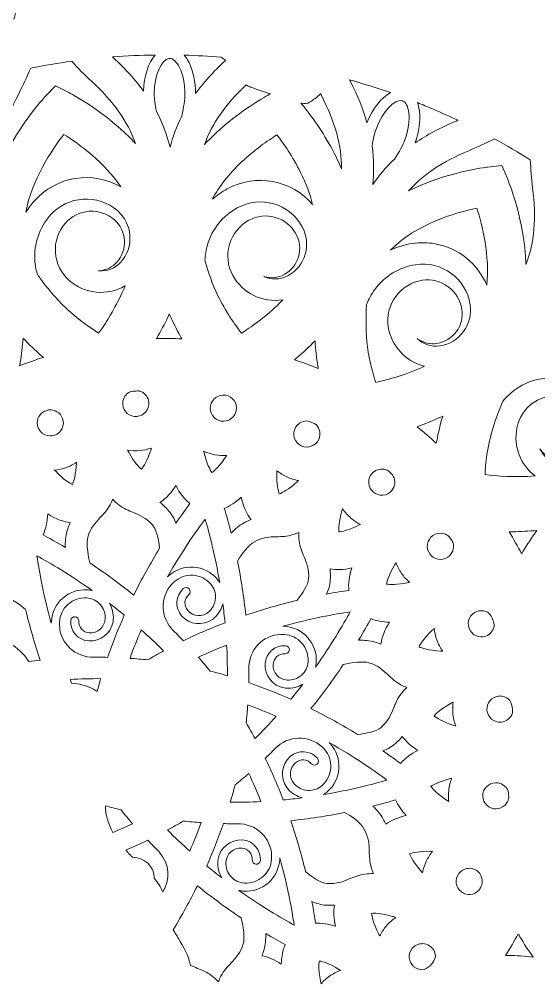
# Model space of a CAD drawing. Header units: millimetres. Extents: x -1844 to 2932, y -490 to 399.
# Drawn here: x 2633 to 2771.1, y -150.8 to 107.1 of the extents above; entities that cross this region are included whole.
import ezdxf

# ---------------------------------------------------------------- set-up
doc = ezdxf.new("R2010")
doc.units = ezdxf.units.MM
doc.header["$MEASUREMENT"] = 0
doc.layers.add('Layer 1', color=7, linetype='Continuous')

msp = doc.modelspace()

# ---------------------------------------------------------------- linework, layer by layer
at = {"layer": 'Layer 1', "lineweight": 0}
for points, knots in [([(2487.18, 398.64), (2241.69, 398.64), (2042.68, 199.63), (2042.68, -45.86), (2042.68, -291.35), (2241.69, -490.36), (2487.18, -490.36), (2732.67, -490.36), (2931.68, -291.35), (2931.68, -45.86), (2931.68, 199.63), (2732.67, 398.64), (2487.18, 398.64)], [0, 0, 0, 0, 1, 1, 1, 2, 2, 2, 3, 3, 3, 4, 4, 4, 4]), ([(2592.6, 102.88), (2605.84, 108.48), (2619.52, 112.62), (2633.53, 115.29), (2633.04, 112.8), (2632.4, 110.11), (2631.58, 107.27), (2619.26, 104.7), (2607.21, 100.94), (2595.51, 95.99), (2590.77, 93.98), (2586.12, 91.8), (2581.59, 89.45), (2579.13, 91.11), (2576.91, 92.78), (2574.93, 94.39), (2580.66, 97.49), (2586.56, 100.32), (2592.6, 102.88)], [0, 0, 0, 0, 1, 1, 1, 2, 2, 2, 3, 3, 3, 4, 4, 4, 5, 5, 5, 6, 6, 6, 6]), ([(2627.41, 67.03), (2627.21, 73.52), (2628.94, 79.92), (2632.8, 87.33), (2633.96, 89.56), (2635.02, 91.84), (2635.99, 94.15), (2639.6, 94.87), (2643.24, 95.48), (2646.9, 95.98), (2648.57, 94.15), (2650.32, 92.39), (2652.16, 90.69), (2658.08, 85.2), (2661.81, 79.98), (2663.86, 74.1), (2655.94, 82.64), (2646.47, 87.49), (2645.99, 87.73), (2645.99, 87.73), (2642.58, 89.46), (2642.58, 89.46), (2642.58, 89.46), (2639.94, 86.68), (2639.94, 86.68), (2639.56, 86.27), (2631.95, 78.14), (2627.41, 67.03)], [0, 0, 0, 0, 1, 1, 1, 2, 2, 2, 3, 3, 3, 4, 4, 4, 5, 5, 5, 6, 6, 6, 7, 7, 7, 8, 8, 8, 9, 9, 9, 9]), ([(2666.02, 88.03), (2663.91, 90.94), (2661.27, 93.91), (2657.97, 96.97), (2657.91, 97.02), (2657.85, 97.08), (2657.79, 97.13), (2661.54, 97.42), (2665.31, 97.59), (2669.1, 97.64), (2667.33, 95.61), (2666.16, 92.15), (2666.02, 88.03)], [0, 0, 0, 0, 1, 1, 1, 2, 2, 2, 3, 3, 3, 4, 4, 4, 4]), ([(2672.71, 96.73), (2672.79, 96.75), (2672.87, 96.75), (2672.95, 96.75), (2673.83, 96.75), (2674.81, 95.85), (2675.58, 94.33), (2676.52, 92.46), (2677.04, 89.94), (2677.03, 87.24), (2677.03, 85.82), (2676.71, 83.74), (2676.21, 81.4), (2674.77, 78.57), (2673.77, 75.81), (2673.08, 73.12), (2672.33, 76.2), (2671.18, 79.37), (2669.43, 82.64), (2669.08, 84.47), (2668.86, 86.08), (2668.86, 87.24), (2668.86, 92.46), (2670.85, 96.42), (2672.71, 96.73)], [0, 0, 0, 0, 1, 1, 1, 2, 2, 2, 3, 3, 3, 4, 4, 4, 5, 5, 5, 6, 6, 6, 7, 7, 7, 8, 8, 8, 8]), ([(2686.69, 97.07), (2687.09, 96.82), (2687.45, 96.53), (2687.79, 96.2), (2684.56, 93.18), (2681.96, 90.24), (2679.88, 87.37), (2679.87, 90.46), (2679.24, 93.38), (2678.12, 95.61), (2677.74, 96.38), (2677.3, 97.04), (2676.83, 97.6), (2680.13, 97.51), (2683.42, 97.33), (2686.69, 97.07)], [0, 0, 0, 0, 1, 1, 1, 2, 2, 2, 3, 3, 3, 4, 4, 4, 5, 5, 5, 5]), ([(2725.48, 79.61), (2724.49, 83.07), (2723.02, 86.77), (2720.97, 90.76), (2720.92, 90.85), (2720.88, 90.94), (2720.83, 91.03), (2724.49, 90.01), (2728.12, 88.88), (2731.72, 87.63), (2729.34, 86.34), (2727.03, 83.47), (2725.48, 79.61)], [0, 0, 0, 0, 1, 1, 1, 2, 2, 2, 3, 3, 3, 4, 4, 4, 4]), ([(2687.74, 79.05), (2685.74, 77.36), (2683.91, 75.62), (2682.26, 73.83), (2684.26, 79.46), (2687.81, 84.47), (2693.34, 89.68), (2693.72, 89.46), (2694.09, 89.27), (2694.47, 89.12), (2696.22, 88.45), (2697.98, 87.86), (2699.77, 87.3), (2698.05, 86.37), (2693.04, 83.53), (2687.74, 79.05)], [0, 0, 0, 0, 1, 1, 1, 2, 2, 2, 3, 3, 3, 4, 4, 4, 5, 5, 5, 5]), ([(2715.35, 74.12), (2712.58, 79.01), (2709.63, 82.81), (2707.91, 84.86), (2707.98, 84.84), (2708.05, 84.82), (2708.12, 84.8), (2708.82, 84.58), (2709.59, 84.69), (2710.21, 85.09), (2710.21, 85.09), (2710.37, 85.19), (2710.37, 85.19), (2711.2, 85.73), (2712.24, 86.39), (2713.13, 87.3), (2713.21, 87.15), (2713.28, 87), (2713.36, 86.85), (2713.36, 86.85), (2713.36, 86.85), (2713.36, 86.85), (2717.04, 79.7), (2718.75, 73.53), (2718.68, 67.32), (2717.75, 69.57), (2716.64, 71.84), (2715.35, 74.12)], [0, 0, 0, 0, 1, 1, 1, 2, 2, 2, 3, 3, 3, 4, 4, 4, 5, 5, 5, 6, 6, 6, 7, 7, 7, 8, 8, 8, 9, 9, 9, 9]), ([(2734.74, 85.5), (2734.82, 85.48), (2734.9, 85.46), (2734.97, 85.44), (2735.8, 85.13), (2736.41, 83.95), (2736.61, 82.26), (2736.86, 80.18), (2736.48, 77.64), (2735.55, 75.1), (2735.07, 73.77), (2734.05, 71.92), (2732.79, 69.9), (2730.47, 67.73), (2728.58, 65.48), (2727.01, 63.18), (2727.36, 66.34), (2727.36, 69.71), (2726.84, 73.38), (2727.13, 75.22), (2727.48, 76.81), (2727.88, 77.9), (2729.66, 82.8), (2732.88, 85.84), (2734.74, 85.5)], [0, 0, 0, 0, 1, 1, 1, 2, 2, 2, 3, 3, 3, 4, 4, 4, 5, 5, 5, 6, 6, 6, 7, 7, 7, 8, 8, 8, 8]), ([(2739.44, 82.6), (2739.34, 83.48), (2739.15, 84.27), (2738.88, 84.97), (2740.22, 84.44), (2741.56, 83.89), (2742.89, 83.33), (2745.19, 82.35), (2747.47, 81.33), (2749.73, 80.27), (2749.58, 80.21), (2749.44, 80.14), (2749.29, 80.08), (2744.97, 78.29), (2741.35, 76.33), (2738.28, 74.25), (2739.32, 77.16), (2739.73, 80.12), (2739.44, 82.6)], [0, 0, 0, 0, 1, 1, 1, 2, 2, 2, 3, 3, 3, 4, 4, 4, 5, 5, 5, 6, 6, 6, 6]), ([(2660.02, 62.52), (2652.56, 66.86), (2642.81, 65.47), (2636.91, 58.74), (2636.09, 57.82), (2635.36, 56.83), (2634.72, 55.8), (2636.22, 64.36), (2641.51, 72.26), (2644.82, 76.53), (2648.95, 73.9), (2655.61, 69.02), (2660.02, 62.52)], [0, 0, 0, 0, 1, 1, 1, 2, 2, 2, 3, 3, 3, 4, 4, 4, 4]), ([(2707.81, 66.38), (2709.28, 63.44), (2710.35, 60.6), (2711.02, 57.89), (2705.47, 64.31), (2695.97, 66.23), (2688.23, 61.99), (2686.82, 61.21), (2685.52, 60.31), (2684.34, 59.29), (2686.08, 62.63), (2688.68, 65.94), (2692.12, 69.19), (2695.54, 72.41), (2699.12, 74.9), (2701.51, 76.41), (2703.23, 74.16), (2705.73, 70.59), (2707.81, 66.38)], [0, 0, 0, 0, 1, 1, 1, 2, 2, 2, 3, 3, 3, 4, 4, 4, 5, 5, 5, 6, 6, 6, 6]), ([(2757.53, 67.83), (2757.01, 67.77), (2746.79, 66.54), (2736.57, 61.49), (2740.46, 65.88), (2745.62, 69.3), (2752.57, 72.18), (2754.9, 73.14), (2757.17, 74.21), (2759.39, 75.35), (2762.63, 73.58), (2765.81, 71.71), (2768.94, 69.75), (2769.04, 67.27), (2769.25, 64.79), (2769.56, 62.31), (2770.58, 54.25), (2770.05, 47.8), (2767.79, 41.93), (2767.39, 53.94), (2763.06, 64.23), (2762.84, 64.75), (2762.84, 64.75), (2761.33, 68.27), (2761.33, 68.27), (2761.33, 68.27), (2757.53, 67.83), (2757.53, 67.83)], [0, 0, 0, 0, 1, 1, 1, 2, 2, 2, 3, 3, 3, 4, 4, 4, 5, 5, 5, 6, 6, 6, 7, 7, 7, 8, 8, 8, 9, 9, 9, 9]), ([(2646.09, 29.61), (2643.3, 32.23), (2640.75, 35.12), (2638.49, 38.21), (2638.24, 38.59), (2637.98, 39.01), (2637.7, 39.49), (2637.38, 40.62), (2637.18, 41.78), (2637.1, 42.94), (2636.82, 47.37), (2638.27, 51.65), (2641.19, 54.98), (2645.82, 60.25), (2653.87, 60.78), (2659.14, 56.15), (2661.07, 54.47), (2662.22, 52.12), (2662.39, 49.56), (2662.56, 47), (2661.72, 44.52), (2660.03, 42.6), (2658.48, 40.84), (2656.25, 40.02), (2654.08, 40.21), (2654.13, 40.21), (2654.18, 40.21), (2654.23, 40.21), (2656.08, 40.34), (2657.77, 41.17), (2658.99, 42.56), (2660.39, 44.15), (2661.09, 46.2), (2660.95, 48.32), (2660.81, 50.44), (2659.85, 52.38), (2658.26, 53.78), (2656.41, 55.41), (2654.03, 56.21), (2651.57, 56.05), (2649.1, 55.89), (2646.85, 54.78), (2645.23, 52.93), (2643.32, 50.76), (2642.38, 47.97), (2642.57, 45.09), (2642.76, 42.2), (2644.06, 39.56), (2646.23, 37.66), (2650.35, 34.04), (2656.32, 33.45), (2661.07, 36.18), (2661.08, 36.19), (2661.1, 36.19), (2661.11, 36.2), (2659.14, 31.5), (2656.9, 27.74), (2655.07, 25.08), (2654.72, 24.6), (2654.37, 24.13), (2654.01, 23.66), (2651.82, 25.06), (2648.96, 27.07), (2646.09, 29.61)], [0, 0, 0, 0, 1, 1, 1, 2, 2, 2, 3, 3, 3, 4, 4, 4, 5, 5, 5, 6, 6, 6, 7, 7, 7, 8, 8, 8, 9, 9, 9, 10, 10, 10, 11, 11, 11, 12, 12, 12, 13, 13, 13, 14, 14, 14, 15, 15, 15, 16, 16, 16, 17, 17, 17, 18, 18, 18, 19, 19, 19, 20, 20, 20, 21, 21, 21, 21]), ([(2685.71, 33.75), (2684.39, 36.63), (2683.29, 39.65), (2682.42, 42.72), (2682.4, 42.82), (2682.38, 42.91), (2682.36, 43.01), (2682.36, 43.01), (2682.35, 43.04), (2682.35, 43.04), (2682.41, 44.41), (2682.63, 45.76), (2683.01, 47.07), (2684.25, 51.33), (2687.08, 54.85), (2690.97, 56.98), (2697.12, 60.36), (2704.87, 58.1), (2708.24, 51.95), (2709.47, 49.7), (2709.75, 47.11), (2709.03, 44.64), (2708.32, 42.17), (2706.68, 40.14), (2704.44, 38.91), (2702.38, 37.78), (2700, 37.78), (2698.02, 38.69), (2698.07, 38.68), (2698.12, 38.66), (2698.17, 38.65), (2699.95, 38.13), (2701.82, 38.33), (2703.44, 39.22), (2705.31, 40.24), (2706.66, 41.93), (2707.26, 43.97), (2707.85, 46.01), (2707.62, 48.16), (2706.59, 50.02), (2705.41, 52.18), (2703.45, 53.75), (2701.09, 54.44), (2698.71, 55.13), (2696.22, 54.86), (2694.06, 53.68), (2691.53, 52.29), (2689.69, 49.99), (2688.88, 47.22), (2688.07, 44.44), (2688.39, 41.52), (2689.78, 38.98), (2692.39, 34.22), (2697.71, 31.63), (2703.06, 32.49), (2702.57, 31.96), (2702.07, 31.44), (2701.56, 30.93), (2698.11, 27.65), (2694.48, 25.13), (2692.06, 23.6), (2690.33, 25.87), (2687.81, 29.49), (2685.71, 33.75)], [0, 0, 0, 0, 1, 1, 1, 2, 2, 2, 3, 3, 3, 4, 4, 4, 5, 5, 5, 6, 6, 6, 7, 7, 7, 8, 8, 8, 9, 9, 9, 10, 10, 10, 11, 11, 11, 12, 12, 12, 13, 13, 13, 14, 14, 14, 15, 15, 15, 16, 16, 16, 17, 17, 17, 18, 18, 18, 19, 19, 19, 20, 20, 20, 21, 21, 21, 21]), ([(2743.59, 47.41), (2741.65, 47.76), (2739.62, 47.8), (2737.57, 47.48), (2735.54, 47.17), (2733.59, 46.58), (2731.75, 45.75), (2738.44, 52.57), (2748.93, 55.66), (2754.74, 56.92), (2756.19, 52.33), (2758.18, 44.24), (2757.37, 36.37), (2754.95, 42.16), (2749.71, 46.32), (2743.59, 47.41)], [0, 0, 0, 0, 1, 1, 1, 2, 2, 2, 3, 3, 3, 4, 4, 4, 5, 5, 5, 5]), ([(2744.9, 20.25), (2742.58, 19.89), (2740.35, 20.7), (2738.8, 22.24), (2738.84, 22.21), (2738.89, 22.18), (2738.93, 22.15), (2740.42, 21.05), (2742.25, 20.6), (2744.08, 20.89), (2746.18, 21.21), (2748.03, 22.33), (2749.28, 24.04), (2750.54, 25.76), (2751.05, 27.86), (2750.73, 29.96), (2750.36, 32.39), (2749.06, 34.53), (2747.07, 35.99), (2745.08, 37.45), (2742.64, 38.05), (2740.21, 37.68), (2737.35, 37.24), (2734.83, 35.71), (2733.12, 33.38), (2731.41, 31.05), (2730.71, 28.19), (2731.15, 25.33), (2731.94, 20.19), (2735.76, 16.06), (2740.77, 14.83), (2736, 12.56), (2731.18, 11.24), (2727.8, 10.51), (2727.04, 12.95), (2726.16, 16.25), (2725.59, 19.97), (2725.18, 23.69), (2725.11, 27.47), (2725.38, 31.22), (2725.92, 32.65), (2726.65, 34.01), (2727.56, 35.25), (2730.19, 38.83), (2734.05, 41.17), (2738.43, 41.84), (2745.37, 42.91), (2751.87, 38.13), (2752.94, 31.2), (2753.33, 28.67), (2752.7, 26.14), (2751.18, 24.06), (2749.66, 21.99), (2747.43, 20.64), (2744.9, 20.25)], [0, 0, 0, 0, 1, 1, 1, 2, 2, 2, 3, 3, 3, 4, 4, 4, 5, 5, 5, 6, 6, 6, 7, 7, 7, 8, 8, 8, 9, 9, 9, 10, 10, 10, 11, 11, 11, 12, 12, 12, 13, 13, 13, 14, 14, 14, 15, 15, 15, 16, 16, 16, 17, 17, 17, 18, 18, 18, 18]), ([(2669.95, 22.99), (2671, 24.86), (2671.98, 26.79), (2672.87, 28.77), (2673.79, 26.69), (2674.8, 24.67), (2675.89, 22.7), (2676, 22.51), (2676.11, 22.32), (2676.22, 22.12), (2673.98, 22.22), (2671.73, 22.24), (2669.49, 22.2), (2669.65, 22.46), (2669.8, 22.73), (2669.95, 22.99)], [0, 0, 0, 0, 1, 1, 1, 2, 2, 2, 3, 3, 3, 4, 4, 4, 5, 5, 5, 5]), ([(2633.2, 15.84), (2633.55, 17.95), (2633.81, 20.1), (2633.98, 22.26), (2635.55, 20.63), (2637.19, 19.07), (2638.89, 17.6), (2639.05, 17.46), (2639.21, 17.32), (2639.37, 17.18), (2637.24, 16.5), (2635.13, 15.75), (2633.05, 14.94), (2633.1, 15.24), (2633.15, 15.54), (2633.2, 15.84)], [0, 0, 0, 0, 1, 1, 1, 2, 2, 2, 3, 3, 3, 4, 4, 4, 5, 5, 5, 5]), ([(2706.22, 16.55), (2706.46, 16.75), (2706.69, 16.95), (2706.92, 17.15), (2708.55, 18.55), (2710.13, 20.03), (2711.65, 21.58), (2711.8, 19.32), (2712.06, 17.06), (2712.41, 14.85), (2712.44, 14.64), (2712.48, 14.42), (2712.52, 14.21), (2710.45, 15.06), (2708.34, 15.84), (2706.22, 16.55)], [0, 0, 0, 0, 1, 1, 1, 2, 2, 2, 3, 3, 3, 4, 4, 4, 5, 5, 5, 5]), ([(2783.96, 2.93), (2782.59, 4.98), (2780.51, 6.38), (2778.09, 6.86), (2775.26, 7.43), (2772.37, 6.85), (2769.97, 5.24), (2767.56, 3.64), (2765.93, 1.19), (2765.37, -1.64), (2764.4, -6.5), (2766.32, -11.42), (2770.19, -14.36), (2764.86, -14.82), (2759.9, -14.39), (2756.9, -13.99), (2756.96, -12.55), (2757.09, -10.73), (2757.34, -8.7), (2758.2, -3.83), (2759.63, 0.93), (2761.61, 5.44), (2762.68, 6.78), (2763.95, 7.94), (2765.38, 8.9), (2769.07, 11.37), (2773.5, 12.25), (2777.85, 11.38), (2784.73, 10.01), (2789.21, 3.3), (2787.84, -3.58), (2787.84, -3.58), (2787.84, -3.58), (2787.84, -3.58), (2787.34, -6.09), (2785.89, -8.26), (2783.75, -9.69), (2781.62, -11.11), (2779.05, -11.61), (2776.55, -11.12), (2774.25, -10.67), (2772.42, -9.14), (2771.5, -7.16), (2771.52, -7.21), (2771.55, -7.25), (2771.58, -7.29), (2772.61, -8.84), (2774.18, -9.88), (2775.99, -10.24), (2778.07, -10.66), (2780.19, -10.24), (2781.96, -9.06), (2783.73, -7.88), (2784.93, -6.08), (2785.34, -4), (2785.82, -1.58), (2785.33, 0.88), (2783.96, 2.93)], [0, 0, 0, 0, 1, 1, 1, 2, 2, 2, 3, 3, 3, 4, 4, 4, 5, 5, 5, 6, 6, 6, 7, 7, 7, 8, 8, 8, 9, 9, 9, 10, 10, 10, 11, 11, 11, 12, 12, 12, 13, 13, 13, 14, 14, 14, 15, 15, 15, 16, 16, 16, 17, 17, 17, 18, 18, 18, 19, 19, 19, 19]), ([(2660.48, 4.64), (2660.37, 5.92), (2661, 7.17), (2662.08, 7.87), (2662.36, 7.97), (2662.62, 8.06), (2662.88, 8.12), (2663.4, 8.17), (2663.91, 8.21), (2664.42, 8.25), (2664.72, 8.23), (2665.02, 8.19), (2665.33, 8.12), (2666.5, 7.61), (2667.31, 6.49), (2667.42, 5.23), (2667.5, 4.3), (2667.21, 3.4), (2666.61, 2.69), (2666.01, 1.98), (2665.17, 1.54), (2664.24, 1.46), (2662.33, 1.3), (2660.64, 2.73), (2660.48, 4.64)], [0, 0, 0, 0, 1, 1, 1, 2, 2, 2, 3, 3, 3, 4, 4, 4, 5, 5, 5, 6, 6, 6, 7, 7, 7, 8, 8, 8, 8]), ([(2690.7, 3.06), (2690.36, 1.17), (2688.55, -0.1), (2686.66, 0.24), (2684.77, 0.58), (2683.5, 2.39), (2683.84, 4.28), (2684.18, 6.17), (2685.99, 7.44), (2687.88, 7.1), (2689.78, 6.76), (2691.04, 4.95), (2690.7, 3.06)], [0, 0, 0, 0, 1, 1, 1, 2, 2, 2, 3, 3, 3, 4, 4, 4, 4]), ([(2639.37, 2.7), (2639.81, 2.87), (2640.26, 3.03), (2640.71, 3.19), (2642.32, 3.42), (2643.93, 2.47), (2644.48, 0.93), (2644.48, 0.93), (2644.48, 0.93), (2644.48, 0.93), (2644.8, 0.06), (2644.75, -0.88), (2644.35, -1.73), (2643.96, -2.57), (2643.26, -3.21), (2642.39, -3.52), (2641.52, -3.84), (2640.57, -3.79), (2639.73, -3.4), (2638.88, -3), (2638.24, -2.3), (2637.93, -1.43), (2637.38, 0.09), (2638, 1.84), (2639.37, 2.7)], [0, 0, 0, 0, 1, 1, 1, 2, 2, 2, 3, 3, 3, 4, 4, 4, 5, 5, 5, 6, 6, 6, 7, 7, 7, 8, 8, 8, 8]), ([(2706.21, -4.39), (2705.89, -3.52), (2705.93, -2.57), (2706.33, -1.73), (2706.9, -0.51), (2708.12, 0.27), (2709.47, 0.27), (2710.01, 0.19), (2710.53, 0.03), (2711.02, -0.2), (2711.33, -0.35), (2711.63, -0.52), (2711.92, -0.72), (2712.96, -1.75), (2713.25, -3.37), (2712.63, -4.69), (2712.24, -5.53), (2711.54, -6.17), (2710.66, -6.48), (2709.78, -6.8), (2708.84, -6.76), (2708, -6.36), (2707.16, -5.97), (2706.52, -5.27), (2706.21, -4.39)], [0, 0, 0, 0, 1, 1, 1, 2, 2, 2, 3, 3, 3, 4, 4, 4, 5, 5, 5, 6, 6, 6, 7, 7, 7, 8, 8, 8, 8]), ([(2744.04, -5.03), (2744, -5.24), (2743.96, -5.45), (2743.92, -5.66), (2742.27, -4.15), (2740.57, -2.69), (2738.83, -1.29), (2739.11, -1.19), (2739.39, -1.09), (2739.67, -0.98), (2741.68, -0.23), (2743.67, 0.62), (2745.62, 1.56), (2744.99, -0.62), (2744.46, -2.82), (2744.04, -5.03)], [0, 0, 0, 0, 1, 1, 1, 2, 2, 2, 3, 3, 3, 4, 4, 4, 5, 5, 5, 5]), ([(2665.02, -7.63), (2666.09, -7.54), (2667.13, -7.31), (2668.13, -6.96), (2668.09, -7.09), (2668.05, -7.21), (2668.01, -7.34), (2666.99, -10.39), (2666, -11.96), (2665.45, -12.61), (2664.77, -12.06), (2663.52, -10.73), (2662.07, -8.07), (2661.96, -7.88), (2661.86, -7.69), (2661.76, -7.49), (2662.82, -7.67), (2663.92, -7.72), (2665.02, -7.63)], [0, 0, 0, 0, 1, 1, 1, 2, 2, 2, 3, 3, 3, 4, 4, 4, 5, 5, 5, 6, 6, 6, 6]), ([(2684.23, -13.46), (2683.72, -12.76), (2682.85, -11.14), (2682.14, -8.2), (2682.11, -8.07), (2682.08, -7.94), (2682.05, -7.81), (2683.94, -8.66), (2686.08, -9.05), (2688.15, -8.91), (2688.12, -8.95), (2688.1, -8.99), (2688.07, -9.04), (2686.3, -11.72), (2684.93, -12.98), (2684.23, -13.46)], [0, 0, 0, 0, 1, 1, 1, 2, 2, 2, 3, 3, 3, 4, 4, 4, 5, 5, 5, 5]), ([(2642.64, -13.14), (2642.54, -13.03), (2642.44, -12.92), (2642.33, -12.81), (2643.4, -12.71), (2644.46, -12.48), (2645.49, -12.11), (2646.45, -11.76), (2647.36, -11.3), (2648.2, -10.74), (2648.2, -10.79), (2648.2, -10.84), (2648.19, -10.89), (2648.19, -10.89), (2648.19, -10.89), (2648.19, -10.89), (2648, -14.1), (2647.45, -15.88), (2647.08, -16.64), (2646.29, -16.29), (2644.73, -15.32), (2642.64, -13.14)], [0, 0, 0, 0, 1, 1, 1, 2, 2, 2, 3, 3, 3, 4, 4, 4, 5, 5, 5, 6, 6, 6, 7, 7, 7, 7]), ([(2729.71, -19.49), (2728.78, -19.57), (2727.88, -19.29), (2727.17, -18.69), (2726.46, -18.09), (2726.03, -17.25), (2725.95, -16.32), (2725.87, -15.39), (2726.15, -14.49), (2726.75, -13.78), (2727.57, -12.81), (2728.83, -12.39), (2730.02, -12.6), (2730.39, -12.67), (2730.75, -12.79), (2731.08, -12.98), (2731.22, -13.07), (2731.35, -13.17), (2731.46, -13.27), (2731.46, -13.27), (2731.46, -13.27), (2731.46, -13.27), (2731.86, -13.6), (2732.2, -13.98), (2732.49, -14.41), (2733.14, -15.66), (2732.98, -17.2), (2732.08, -18.27), (2731.48, -18.98), (2730.64, -19.42), (2729.71, -19.49)], [0, 0, 0, 0, 1, 1, 1, 2, 2, 2, 3, 3, 3, 4, 4, 4, 5, 5, 5, 6, 6, 6, 7, 7, 7, 8, 8, 8, 9, 9, 9, 10, 10, 10, 10]), ([(2707.27, -15.63), (2707.19, -15.71), (2707.1, -15.79), (2707.01, -15.87), (2704.6, -18), (2702.96, -18.87), (2702.15, -19.15), (2701.84, -18.34), (2701.42, -16.55), (2701.5, -13.53), (2701.5, -13.35), (2701.51, -13.16), (2701.52, -12.98), (2702.31, -13.63), (2703.18, -14.18), (2704.12, -14.62), (2705.13, -15.1), (2706.19, -15.43), (2707.26, -15.63), (2707.27, -15.63), (2707.27, -15.63), (2707.27, -15.63)], [0, 0, 0, 0, 1, 1, 1, 2, 2, 2, 3, 3, 3, 4, 4, 4, 5, 5, 5, 6, 6, 6, 7, 7, 7, 7]), ([(2674.63, -16.95), (2675.68, -19.01), (2676.93, -20.61), (2678.37, -21.75), (2677.33, -23.12), (2676.06, -24.86), (2674.64, -26.92), (2674.18, -25.76), (2673.55, -24.6), (2672.7, -23.62), (2671.91, -22.73), (2671.14, -22.01), (2670.4, -21.44), (2672.14, -20.32), (2673.53, -18.69), (2674.63, -16.95)], [0, 0, 0, 0, 1, 1, 1, 2, 2, 2, 3, 3, 3, 4, 4, 4, 5, 5, 5, 5]), ([(2651.21, -30.64), (2651.94, -28.19), (2653.15, -26.92), (2654.42, -25.57), (2654.42, -25.57), (2654.42, -25.56), (2654.42, -25.56), (2655.33, -24.6), (2656.35, -23.51), (2657.13, -22.06), (2657.38, -21.59), (2657.6, -21.09), (2657.78, -20.57), (2658.32, -21.14), (2658.87, -21.64), (2659.43, -22.07), (2660.74, -23.07), (2662.12, -23.64), (2663.35, -24.13), (2665.07, -24.83), (2666.69, -25.49), (2668.37, -27.41), (2669.25, -28.41), (2669.98, -30.76), (2670.3, -33.61), (2667.81, -37.69), (2665.49, -41.88), (2663.4, -46.11), (2659.69, -43.1), (2655.78, -40.23), (2651.75, -37.54), (2651.02, -34.51), (2650.82, -31.96), (2651.21, -30.64)], [0, 0, 0, 0, 1, 1, 1, 2, 2, 2, 3, 3, 3, 4, 4, 4, 5, 5, 5, 6, 6, 6, 7, 7, 7, 8, 8, 8, 9, 9, 9, 10, 10, 10, 11, 11, 11, 11]), ([(2691.99, -20.04), (2692.57, -22.74), (2693.54, -24.64), (2694.64, -25.98), (2694.02, -26.22), (2693.42, -26.5), (2692.82, -26.83), (2691.48, -27.55), (2690.32, -28.55), (2689.35, -29.61), (2688.68, -26.96), (2688.05, -24.74), (2687.51, -23), (2689.02, -22.39), (2690.52, -21.4), (2691.99, -20.04)], [0, 0, 0, 0, 1, 1, 1, 2, 2, 2, 3, 3, 3, 4, 4, 4, 5, 5, 5, 5]), ([(2721.29, -25.67), (2722.04, -26.3), (2722.85, -26.84), (2723.72, -27.27), (2723.63, -27.32), (2723.54, -27.37), (2723.44, -27.41), (2720.62, -28.82), (2718.83, -29.22), (2717.99, -29.28), (2717.9, -28.42), (2717.96, -26.58), (2718.81, -23.68), (2718.87, -23.49), (2718.93, -23.3), (2718.99, -23.11), (2719.63, -24.06), (2720.4, -24.92), (2721.29, -25.67)], [0, 0, 0, 0, 1, 1, 1, 2, 2, 2, 3, 3, 3, 4, 4, 4, 5, 5, 5, 6, 6, 6, 6]), ([(2645.22, -33.41), (2642.9, -32.03), (2640.9, -30.91), (2639.29, -30.06), (2640.03, -28.49), (2640.44, -26.62), (2640.52, -24.46), (2642.81, -25.94), (2644.82, -26.6), (2646.53, -26.78), (2646.21, -27.48), (2645.94, -28.21), (2645.71, -28.99), (2645.27, -30.45), (2645.16, -31.98), (2645.22, -33.41)], [0, 0, 0, 0, 1, 1, 1, 2, 2, 2, 3, 3, 3, 4, 4, 4, 5, 5, 5, 5]), ([(2682.42, -25.85), (2683.55, -29.69), (2685.08, -35.55), (2686.29, -42.78), (2686.06, -42.4), (2685.8, -42.03), (2685.5, -41.69), (2683.91, -39.89), (2681.71, -38.81), (2679.31, -38.66), (2676.91, -38.5), (2674.6, -39.3), (2672.79, -40.89), (2672.67, -40.99), (2672.55, -41.11), (2672.43, -41.22), (2676.26, -34.46), (2679.92, -29.19), (2682.42, -25.85)], [0, 0, 0, 0, 1, 1, 1, 2, 2, 2, 3, 3, 3, 4, 4, 4, 5, 5, 5, 6, 6, 6, 6]), ([(2701.4, -30.57), (2702.72, -30.53), (2704.22, -30.48), (2705.79, -30), (2706.3, -29.85), (2706.81, -29.65), (2707.31, -29.41), (2707.29, -30.19), (2707.32, -30.94), (2707.41, -31.64), (2707.63, -33.27), (2708.22, -34.65), (2708.73, -35.87), (2709.45, -37.58), (2710.13, -39.19), (2709.96, -41.74), (2709.86, -43.35), (2708.25, -45.78), (2706.77, -47.53), (2702.18, -48.64), (2697.64, -49.95), (2693.22, -51.45), (2692.72, -46.66), (2691.98, -41.82), (2691.03, -37.03), (2692.19, -35.08), (2693.96, -32.75), (2695.55, -31.89), (2697.8, -30.67), (2699.55, -30.62), (2701.4, -30.57)], [0, 0, 0, 0, 1, 1, 1, 2, 2, 2, 3, 3, 3, 4, 4, 4, 5, 5, 5, 6, 6, 6, 7, 7, 7, 8, 8, 8, 9, 9, 9, 10, 10, 10, 10]), ([(2744.4, -36.54), (2743.49, -36.37), (2742.69, -35.86), (2742.16, -35.1), (2741.06, -33.53), (2741.45, -31.35), (2743.03, -30.25), (2743.79, -29.72), (2744.71, -29.52), (2745.62, -29.69), (2746.11, -29.77), (2746.57, -29.96), (2746.98, -30.25), (2747.31, -30.54), (2747.6, -30.86), (2747.83, -31.19), (2748.04, -31.49), (2748.22, -31.82), (2748.37, -32.19), (2748.77, -33.61), (2748.22, -35.12), (2747.01, -35.97), (2746.25, -36.5), (2745.32, -36.7), (2744.4, -36.54)], [0, 0, 0, 0, 1, 1, 1, 2, 2, 2, 3, 3, 3, 4, 4, 4, 5, 5, 5, 6, 6, 6, 7, 7, 7, 8, 8, 8, 8]), ([(2766.97, -34.52), (2766.85, -34.71), (2766.74, -34.9), (2766.63, -35.09), (2765.58, -33.11), (2764.47, -31.15), (2763.3, -29.23), (2763.62, -29.23), (2763.93, -29.23), (2764.25, -29.23), (2766.39, -29.2), (2768.55, -29.08), (2770.71, -28.87), (2769.37, -30.7), (2768.12, -32.59), (2766.97, -34.52)], [0, 0, 0, 0, 1, 1, 1, 2, 2, 2, 3, 3, 3, 4, 4, 4, 5, 5, 5, 5]), ([(2641.47, -53.58), (2639.39, -46.1), (2638.25, -39.79), (2637.66, -35.66), (2641.17, -37.57), (2646.4, -40.63), (2652.38, -44.89), (2651.94, -44.78), (2651.5, -44.71), (2651.04, -44.68), (2648.64, -44.52), (2646.32, -45.32), (2644.52, -46.91), (2642.72, -48.49), (2641.64, -50.69), (2641.49, -53.09), (2641.48, -53.26), (2641.47, -53.42), (2641.47, -53.58)], [0, 0, 0, 0, 1, 1, 1, 2, 2, 2, 3, 3, 3, 4, 4, 4, 5, 5, 5, 6, 6, 6, 6]), ([(2732.91, -37.97), (2733.01, -37.82), (2733.1, -37.67), (2733.2, -37.51), (2733.57, -38.5), (2734.06, -39.44), (2734.67, -40.32), (2735.29, -41.2), (2736.01, -42), (2736.82, -42.69), (2736.72, -42.71), (2736.62, -42.73), (2736.52, -42.75), (2733.37, -43.4), (2731.52, -43.32), (2730.67, -43.17), (2730.81, -42.31), (2731.34, -40.55), (2732.91, -37.97)], [0, 0, 0, 0, 1, 1, 1, 2, 2, 2, 3, 3, 3, 4, 4, 4, 5, 5, 5, 6, 6, 6, 6]), ([(2674.23, -42.51), (2675.6, -41.31), (2677.35, -40.7), (2679.18, -40.82), (2681, -40.93), (2682.67, -41.75), (2683.87, -43.12), (2684.8, -44.17), (2685.26, -45.53), (2685.17, -46.92), (2685.08, -48.32), (2684.46, -49.61), (2683.4, -50.53), (2681.75, -51.98), (2679.23, -51.82), (2677.78, -50.18), (2676.7, -48.95), (2676.82, -47.07), (2678.05, -45.98), (2678.5, -45.59), (2678.54, -44.9), (2678.14, -44.46), (2677.75, -44.01), (2677.06, -43.96), (2676.61, -44.36), (2674.49, -46.23), (2674.28, -49.48), (2676.15, -51.61), (2678.26, -54), (2681.81, -54.36), (2684.35, -52.55), (2684.51, -52.43), (2684.68, -52.3), (2684.84, -52.16), (2685.98, -51.15), (2686.77, -49.84), (2687.13, -48.38), (2687.34, -50.02), (2687.53, -51.71), (2687.7, -53.44), (2683.9, -54.9), (2680.18, -56.51), (2676.62, -58.24), (2675.64, -57.22), (2674.63, -56.2), (2673.6, -55.2), (2673.56, -55.11), (2673.51, -55.03), (2673.44, -54.95), (2670.23, -51.3), (2670.58, -45.72), (2674.23, -42.51)], [0, 0, 0, 0, 1, 1, 1, 2, 2, 2, 3, 3, 3, 4, 4, 4, 5, 5, 5, 6, 6, 6, 7, 7, 7, 8, 8, 8, 9, 9, 9, 10, 10, 10, 11, 11, 11, 12, 12, 12, 13, 13, 13, 14, 14, 14, 15, 15, 15, 16, 16, 16, 17, 17, 17, 17]), ([(2720.67, -44.85), (2719.04, -45.08), (2717.04, -45.4), (2714.74, -45.82), (2715.24, -44.67), (2715.62, -43.41), (2715.7, -42.12), (2715.77, -41.08), (2715.75, -40.09), (2715.64, -39.12), (2717.35, -39.43), (2719.28, -39.35), (2721.42, -38.86), (2720.71, -41.04), (2720.46, -43.04), (2720.67, -44.85)], [0, 0, 0, 0, 1, 1, 1, 2, 2, 2, 3, 3, 3, 4, 4, 4, 5, 5, 5, 5]), ([(2630.53, -58.93), (2627.73, -57.2), (2624.96, -56.64), (2622.73, -57.34), (2622.73, -57.34), (2620.33, -58.11), (2620.33, -58.11), (2619.58, -58.34), (2618.82, -58.58), (2618.07, -58.82), (2617.73, -57.57), (2617.7, -56.43), (2617.66, -55.25), (2617.62, -53.93), (2617.58, -52.43), (2617.1, -50.86), (2616.94, -50.35), (2616.74, -49.84), (2616.51, -49.34), (2617.29, -49.37), (2618.03, -49.33), (2618.73, -49.24), (2620.36, -49.02), (2621.74, -48.44), (2622.96, -47.92), (2624.67, -47.2), (2626.28, -46.52), (2628.83, -46.69), (2630.77, -46.82), (2633.4, -48.82), (2634.63, -49.91), (2635.74, -54.49), (2637.05, -59.03), (2638.54, -63.43), (2637.53, -63.53), (2636.52, -63.65), (2635.51, -63.78), (2634.2, -61.7), (2632.23, -59.98), (2630.53, -58.93)], [0, 0, 0, 0, 1, 1, 1, 2, 2, 2, 3, 3, 3, 4, 4, 4, 5, 5, 5, 6, 6, 6, 7, 7, 7, 8, 8, 8, 9, 9, 9, 10, 10, 10, 11, 11, 11, 12, 12, 12, 13, 13, 13, 13]), ([(2643.65, -53.23), (2643.77, -51.41), (2644.58, -49.74), (2645.95, -48.53), (2647.32, -47.33), (2649.08, -46.72), (2650.9, -46.84), (2652.3, -46.93), (2653.58, -47.56), (2654.51, -48.61), (2655.44, -49.66), (2655.9, -51.01), (2655.81, -52.41), (2655.67, -54.6), (2653.77, -56.27), (2651.58, -56.14), (2649.95, -56.03), (2648.7, -54.62), (2648.81, -52.98), (2648.84, -52.39), (2648.39, -51.87), (2647.79, -51.83), (2647.2, -51.8), (2646.68, -52.25), (2646.64, -52.85), (2646.46, -55.67), (2648.62, -58.12), (2651.45, -58.3), (2654.62, -58.5), (2657.39, -56.24), (2657.9, -53.17), (2657.94, -52.97), (2657.96, -52.76), (2657.97, -52.55), (2658.07, -51.02), (2657.7, -49.54), (2656.92, -48.26), (2658.23, -49.26), (2659.56, -50.32), (2660.91, -51.43), (2659.25, -55.15), (2657.76, -58.92), (2656.46, -62.66), (2655.05, -62.63), (2653.61, -62.63), (2652.17, -62.64), (2652.08, -62.61), (2651.99, -62.59), (2651.89, -62.58), (2647.04, -62.27), (2643.34, -58.08), (2643.65, -53.23)], [0, 0, 0, 0, 1, 1, 1, 2, 2, 2, 3, 3, 3, 4, 4, 4, 5, 5, 5, 6, 6, 6, 7, 7, 7, 8, 8, 8, 9, 9, 9, 10, 10, 10, 11, 11, 11, 12, 12, 12, 13, 13, 13, 14, 14, 14, 15, 15, 15, 16, 16, 16, 17, 17, 17, 17]), ([(2709.75, -57.43), (2708.16, -55.62), (2705.96, -54.54), (2703.56, -54.39), (2703.4, -54.38), (2703.24, -54.38), (2703.07, -54.37), (2710.57, -52.29), (2716.89, -51.16), (2721, -50.56), (2719.1, -54.06), (2716.03, -59.29), (2711.77, -65.28), (2711.87, -64.84), (2711.95, -64.4), (2711.98, -63.94), (2712.13, -61.54), (2711.34, -59.23), (2709.75, -57.43)], [0, 0, 0, 0, 1, 1, 1, 2, 2, 2, 3, 3, 3, 4, 4, 4, 5, 5, 5, 6, 6, 6, 6]), ([(2757.1, -56.99), (2755.29, -57.65), (2753.29, -56.71), (2752.64, -54.9), (2752.32, -54.03), (2752.37, -53.08), (2752.76, -52.24), (2753.16, -51.4), (2753.86, -50.76), (2754.73, -50.44), (2755.31, -50.23), (2755.92, -50.19), (2756.51, -50.29), (2756.98, -50.38), (2757.43, -50.55), (2757.83, -50.82), (2758.35, -51.37), (2758.74, -52.02), (2759, -52.73), (2759.19, -53.27), (2759.3, -53.82), (2759.32, -54.39), (2759.09, -55.59), (2758.25, -56.58), (2757.1, -56.99)], [0, 0, 0, 0, 1, 1, 1, 2, 2, 2, 3, 3, 3, 4, 4, 4, 5, 5, 5, 6, 6, 6, 7, 7, 7, 8, 8, 8, 8]), ([(2726.52, -52.34), (2727.95, -52.91), (2729.62, -53.23), (2731.5, -53.3), (2730.19, -55.32), (2729.41, -57.27), (2729.19, -59.14), (2728.69, -58.95), (2728.19, -58.77), (2727.66, -58.61), (2726.21, -58.18), (2724.68, -58.06), (2723.24, -58.12), (2724.59, -55.86), (2725.68, -53.9), (2726.52, -52.34)], [0, 0, 0, 0, 1, 1, 1, 2, 2, 2, 3, 3, 3, 4, 4, 4, 5, 5, 5, 5]), ([(2665.42, -55.32), (2667.46, -57.16), (2669.44, -59.05), (2671.32, -60.96), (2669.92, -61.73), (2668.53, -62.52), (2667.17, -63.33), (2665.6, -63.16), (2664.01, -63.02), (2662.42, -62.92), (2663.33, -60.39), (2664.33, -57.85), (2665.42, -55.32)], [0, 0, 0, 0, 1, 1, 1, 2, 2, 2, 3, 3, 3, 4, 4, 4, 4]), ([(2703.81, -59.55), (2700.98, -59.37), (2698.53, -61.52), (2698.36, -64.35), (2698.15, -67.53), (2700.41, -70.3), (2703.48, -70.81), (2703.69, -70.84), (2703.9, -70.87), (2704.11, -70.88), (2705.63, -70.98), (2707.11, -70.6), (2708.4, -69.83), (2707.39, -71.14), (2706.33, -72.47), (2705.22, -73.81), (2701.5, -72.15), (2697.74, -70.66), (2694, -69.37), (2694.03, -67.95), (2694.03, -66.52), (2694.01, -65.08), (2694.04, -64.99), (2694.07, -64.89), (2694.07, -64.79), (2694.38, -59.94), (2698.58, -56.25), (2703.43, -56.56), (2705.25, -56.67), (2706.92, -57.49), (2708.12, -58.86), (2709.33, -60.23), (2709.93, -61.99), (2709.81, -63.81), (2709.73, -65.21), (2709.1, -66.49), (2708.04, -67.42), (2706.99, -68.34), (2705.64, -68.8), (2704.24, -68.72), (2702.05, -68.58), (2700.38, -66.68), (2700.52, -64.49), (2700.62, -62.85), (2702.04, -61.61), (2703.67, -61.71), (2704.27, -61.75), (2704.78, -61.3), (2704.82, -60.7), (2704.86, -60.1), (2704.41, -59.59), (2703.81, -59.55)], [0, 0, 0, 0, 1, 1, 1, 2, 2, 2, 3, 3, 3, 4, 4, 4, 5, 5, 5, 6, 6, 6, 7, 7, 7, 8, 8, 8, 9, 9, 9, 10, 10, 10, 11, 11, 11, 12, 12, 12, 13, 13, 13, 14, 14, 14, 15, 15, 15, 16, 16, 16, 17, 17, 17, 17]), ([(2739.33, -59.86), (2739.68, -59.07), (2740.64, -57.51), (2742.83, -55.43), (2743.01, -55.26), (2743.19, -55.09), (2743.37, -54.93), (2743.47, -55.97), (2743.69, -57), (2744.05, -58), (2744.44, -59.08), (2744.97, -60.09), (2745.62, -61), (2745.44, -61), (2745.26, -60.99), (2745.08, -60.98), (2741.87, -60.79), (2740.09, -60.23), (2739.33, -59.86)], [0, 0, 0, 0, 1, 1, 1, 2, 2, 2, 3, 3, 3, 4, 4, 4, 5, 5, 5, 6, 6, 6, 6]), ([(2680.65, -62.63), (2683.08, -61.49), (2685.59, -60.4), (2688.14, -59.39), (2688.28, -62.13), (2688.34, -64.86), (2688.32, -67.55), (2686.79, -67.1), (2685.25, -66.68), (2683.72, -66.29), (2682.73, -65.06), (2681.7, -63.84), (2680.65, -62.63)], [0, 0, 0, 0, 1, 1, 1, 2, 2, 2, 3, 3, 3, 4, 4, 4, 4]), ([(2726.01, -64.12), (2728.46, -64.85), (2729.74, -66.05), (2731.09, -67.33), (2732.05, -68.23), (2733.14, -69.26), (2734.59, -70.03), (2735.06, -70.28), (2735.56, -70.5), (2736.08, -70.69), (2735.51, -71.22), (2735.01, -71.77), (2734.58, -72.33), (2733.58, -73.64), (2733.02, -75.03), (2732.52, -76.26), (2731.82, -77.97), (2731.16, -79.6), (2729.24, -81.28), (2728.03, -82.34), (2725.3, -82.97), (2722.94, -83.15), (2718.9, -80.67), (2714.74, -78.38), (2710.54, -76.31), (2713.56, -72.58), (2716.45, -68.65), (2719.15, -64.6), (2721.38, -64.03), (2724.31, -63.61), (2726.01, -64.12)], [0, 0, 0, 0, 1, 1, 1, 2, 2, 2, 3, 3, 3, 4, 4, 4, 5, 5, 5, 6, 6, 6, 7, 7, 7, 8, 8, 8, 9, 9, 9, 10, 10, 10, 10]), ([(2653.69, -71.75), (2653.38, -71.54), (2653.05, -71.34), (2652.69, -71.15), (2650.88, -70.14), (2648.8, -69.68), (2646.89, -69.5), (2646.75, -69.17), (2646.61, -68.84), (2646.48, -68.51), (2649.23, -68.37), (2651.96, -68.31), (2654.65, -68.33), (2654.31, -69.47), (2654, -70.61), (2653.69, -71.75)], [0, 0, 0, 0, 1, 1, 1, 2, 2, 2, 3, 3, 3, 4, 4, 4, 5, 5, 5, 5]), ([(2743.36, -78.23), (2743.91, -77.55), (2745.25, -76.3), (2747.9, -74.85), (2748.07, -74.76), (2748.24, -74.66), (2748.42, -74.57), (2748.27, -75.54), (2748.24, -76.52), (2748.32, -77.49), (2748.42, -78.69), (2748.69, -79.85), (2749.11, -80.95), (2748.95, -80.9), (2748.79, -80.84), (2748.63, -80.79), (2745.58, -79.78), (2744.01, -78.78), (2743.36, -78.23)], [0, 0, 0, 0, 1, 1, 1, 2, 2, 2, 3, 3, 3, 4, 4, 4, 5, 5, 5, 6, 6, 6, 6]), ([(2758.22, -74.18), (2758.82, -73.47), (2759.66, -73.03), (2760.59, -72.95), (2760.89, -72.93), (2761.19, -72.94), (2761.49, -73), (2762.26, -73.13), (2762.96, -73.53), (2763.48, -74.11), (2763.89, -74.83), (2764.14, -75.61), (2764.21, -76.43), (2764.24, -76.77), (2764.23, -77.12), (2764.2, -77.46), (2763.78, -78.81), (2762.58, -79.78), (2761.18, -79.89), (2760.25, -79.97), (2759.35, -79.68), (2758.64, -79.08), (2757.93, -78.48), (2757.49, -77.64), (2757.41, -76.72), (2757.41, -76.72), (2757.41, -76.72), (2757.41, -76.72), (2757.33, -75.79), (2757.62, -74.89), (2758.22, -74.18)], [0, 0, 0, 0, 1, 1, 1, 2, 2, 2, 3, 3, 3, 4, 4, 4, 5, 5, 5, 6, 6, 6, 7, 7, 7, 8, 8, 8, 9, 9, 9, 10, 10, 10, 10]), ([(2695.69, -84.23), (2694.92, -82.82), (2694.13, -81.44), (2693.33, -80.08), (2693.49, -78.51), (2693.63, -76.92), (2693.74, -75.32), (2696.27, -76.23), (2698.81, -77.24), (2701.33, -78.33), (2699.49, -80.37), (2697.6, -82.34), (2695.69, -84.23)], [0, 0, 0, 0, 1, 1, 1, 2, 2, 2, 3, 3, 3, 4, 4, 4, 4]), ([(2712.3, -89.52), (2710.42, -87.39), (2707.17, -87.19), (2705.04, -89.06), (2702.66, -91.16), (2702.29, -94.72), (2704.11, -97.25), (2704.23, -97.42), (2704.36, -97.58), (2704.49, -97.74), (2705.5, -98.89), (2706.81, -99.67), (2708.27, -100.03), (2706.63, -100.25), (2704.94, -100.44), (2703.21, -100.6), (2701.75, -96.8), (2700.14, -93.09), (2698.41, -89.53), (2699.44, -88.55), (2700.45, -87.53), (2701.46, -86.5), (2701.54, -86.46), (2701.63, -86.41), (2701.7, -86.34), (2705.35, -83.13), (2710.93, -83.49), (2714.14, -87.13), (2715.35, -88.5), (2715.95, -90.26), (2715.83, -92.08), (2715.72, -93.9), (2714.9, -95.57), (2713.53, -96.78), (2712.48, -97.7), (2711.13, -98.17), (2709.73, -98.08), (2708.33, -97.99), (2707.05, -97.36), (2706.12, -96.31), (2704.67, -94.66), (2704.83, -92.14), (2706.48, -90.69), (2707.71, -89.6), (2709.59, -89.72), (2710.67, -90.95), (2711.06, -91.4), (2711.75, -91.44), (2712.2, -91.05), (2712.65, -90.65), (2712.69, -89.97), (2712.3, -89.52)], [0, 0, 0, 0, 1, 1, 1, 2, 2, 2, 3, 3, 3, 4, 4, 4, 5, 5, 5, 6, 6, 6, 7, 7, 7, 8, 8, 8, 9, 9, 9, 10, 10, 10, 11, 11, 11, 12, 12, 12, 13, 13, 13, 14, 14, 14, 15, 15, 15, 16, 16, 16, 17, 17, 17, 17]), ([(2739.01, -87.42), (2737.08, -88.41), (2735.54, -89.57), (2734.43, -90.91), (2733.16, -89.96), (2731.59, -88.82), (2729.73, -87.55), (2730.9, -87.09), (2732.05, -86.46), (2733.03, -85.6), (2733.72, -85), (2734.33, -84.37), (2734.88, -83.71), (2735.87, -85.07), (2737.25, -86.31), (2739.01, -87.42)], [0, 0, 0, 0, 1, 1, 1, 2, 2, 2, 3, 3, 3, 4, 4, 4, 5, 5, 5, 5]), ([(2714.96, -98.4), (2716.77, -96.81), (2717.85, -94.62), (2718, -92.22), (2718.15, -89.82), (2717.36, -87.5), (2715.77, -85.7), (2715.66, -85.58), (2715.55, -85.46), (2715.44, -85.35), (2722.25, -89.2), (2727.54, -92.89), (2730.8, -95.32), (2727.05, -96.43), (2721.16, -97.96), (2713.88, -99.19), (2714.26, -98.96), (2714.62, -98.7), (2714.96, -98.4)], [0, 0, 0, 0, 1, 1, 1, 2, 2, 2, 3, 3, 3, 4, 4, 4, 5, 5, 5, 6, 6, 6, 6]), ([(2690.37, -96.62), (2691.59, -95.63), (2692.82, -94.6), (2694.02, -93.55), (2695.16, -95.98), (2696.25, -98.49), (2697.27, -101.04), (2694.52, -101.19), (2691.79, -101.25), (2689.1, -101.23), (2689.55, -99.7), (2689.98, -98.16), (2690.37, -96.62)], [0, 0, 0, 0, 1, 1, 1, 2, 2, 2, 3, 3, 3, 4, 4, 4, 4]), ([(2747.26, -101.06), (2747.15, -100.99), (2747.04, -100.92), (2746.93, -100.85), (2744.25, -99.08), (2742.99, -97.71), (2742.51, -97.01), (2743.21, -96.5), (2744.83, -95.64), (2747.76, -94.92), (2747.86, -94.9), (2747.95, -94.88), (2748.04, -94.86), (2747.73, -95.64), (2747.5, -96.45), (2747.35, -97.28), (2747.13, -98.54), (2747.1, -99.81), (2747.26, -101.06)], [0, 0, 0, 0, 1, 1, 1, 2, 2, 2, 3, 3, 3, 4, 4, 4, 5, 5, 5, 6, 6, 6, 6]), ([(2756.33, -98.89), (2756.67, -97), (2758.49, -95.74), (2760.38, -96.08), (2761.58, -96.29), (2762.59, -97.13), (2763.02, -98.28), (2763.18, -98.92), (2763.23, -99.58), (2763.17, -100.24), (2762.78, -102.06), (2760.99, -103.26), (2759.15, -102.93), (2757.26, -102.59), (2756, -100.78), (2756.33, -98.89)], [0, 0, 0, 0, 1, 1, 1, 2, 2, 2, 3, 3, 3, 4, 4, 4, 5, 5, 5, 5]), ([(2733.1, -100.58), (2733.71, -101.99), (2734.66, -103.39), (2735.93, -104.77), (2733.73, -105.23), (2731.91, -105.99), (2730.46, -107.03), (2730.27, -106.59), (2730.06, -106.16), (2729.82, -105.72), (2729.1, -104.39), (2728.1, -103.23), (2727.05, -102.25), (2729.44, -101.65), (2731.48, -101.07), (2733.1, -100.58)], [0, 0, 0, 0, 1, 1, 1, 2, 2, 2, 3, 3, 3, 4, 4, 4, 5, 5, 5, 5]), ([(2655.88, -102.14), (2657.26, -102.54), (2658.65, -102.92), (2660.03, -103.27), (2661.02, -104.5), (2662.05, -105.72), (2663.1, -106.93), (2661.4, -107.73), (2659.66, -108.5), (2657.89, -109.24), (2656.58, -106.85), (2655.91, -104.5), (2655.88, -102.14)], [0, 0, 0, 0, 1, 1, 1, 2, 2, 2, 3, 3, 3, 4, 4, 4, 4]), ([(2709.12, -119.65), (2708.01, -115.07), (2706.7, -110.53), (2705.21, -106.13), (2709.95, -105.63), (2714.74, -104.9), (2719.48, -103.96), (2721.22, -104.9), (2723.6, -106.29), (2724.77, -108.45), (2725.98, -110.7), (2726.03, -112.45), (2726.09, -114.31), (2726.12, -115.63), (2726.17, -117.12), (2726.65, -118.7), (2726.81, -119.21), (2727, -119.72), (2727.24, -120.22), (2726.46, -120.19), (2725.71, -120.23), (2725.01, -120.32), (2723.38, -120.54), (2722, -121.12), (2720.78, -121.63), (2719.09, -122.35), (2717.47, -122.94), (2714.85, -122.87), (2713.34, -122.82), (2710.95, -121.27), (2709.12, -119.65)], [0, 0, 0, 0, 1, 1, 1, 2, 2, 2, 3, 3, 3, 4, 4, 4, 5, 5, 5, 6, 6, 6, 7, 7, 7, 8, 8, 8, 9, 9, 9, 10, 10, 10, 10]), ([(2676.57, -106.23), (2678.14, -106.4), (2679.74, -106.53), (2681.33, -106.64), (2680.42, -109.17), (2679.41, -111.71), (2678.33, -114.23), (2676.29, -112.4), (2674.31, -110.51), (2672.42, -108.59), (2673.83, -107.83), (2675.22, -107.04), (2676.57, -106.23)], [0, 0, 0, 0, 1, 1, 1, 2, 2, 2, 3, 3, 3, 4, 4, 4, 4]), ([(2695.96, -117.73), (2696.55, -117.76), (2697.07, -117.31), (2697.11, -116.71), (2697.28, -113.89), (2695.13, -111.44), (2692.3, -111.26), (2689.13, -111.06), (2686.35, -113.32), (2685.85, -116.39), (2685.81, -116.59), (2685.79, -116.8), (2685.78, -117.01), (2685.68, -118.54), (2686.05, -120.02), (2686.82, -121.3), (2685.51, -120.29), (2684.18, -119.24), (2682.84, -118.13), (2684.5, -114.41), (2685.99, -110.64), (2687.28, -106.9), (2688.7, -106.93), (2690.13, -106.93), (2691.57, -106.92), (2691.66, -106.95), (2691.76, -106.97), (2691.86, -106.98), (2696.71, -107.29), (2700.41, -111.48), (2700.1, -116.33), (2699.98, -118.15), (2699.16, -119.82), (2697.8, -121.03), (2696.43, -122.23), (2694.67, -122.83), (2692.85, -122.72), (2691.45, -122.63), (2690.17, -122), (2689.24, -120.95), (2688.31, -119.9), (2687.85, -118.55), (2687.94, -117.15), (2688.08, -114.96), (2689.97, -113.29), (2692.17, -113.42), (2693.8, -113.53), (2695.05, -114.94), (2694.94, -116.58), (2694.9, -117.17), (2695.36, -117.69), (2695.96, -117.73)], [0, 0, 0, 0, 1, 1, 1, 2, 2, 2, 3, 3, 3, 4, 4, 4, 5, 5, 5, 6, 6, 6, 7, 7, 7, 8, 8, 8, 9, 9, 9, 10, 10, 10, 11, 11, 11, 12, 12, 12, 13, 13, 13, 14, 14, 14, 15, 15, 15, 16, 16, 16, 17, 17, 17, 17]), ([(2667.59, -117.95), (2666.4, -116.59), (2664.72, -115.89), (2663.04, -115.87), (2662.98, -115.81), (2662.93, -115.75), (2662.87, -115.69), (2662.69, -115.5), (2662.51, -115.3), (2662.33, -115.11), (2661.97, -114.73), (2661.62, -114.35), (2661.29, -113.97), (2663.27, -113.12), (2665.23, -112.24), (2667.13, -111.32), (2668.11, -112.34), (2669.12, -113.36), (2670.15, -114.36), (2670.19, -114.45), (2670.24, -114.53), (2670.31, -114.61), (2672.94, -117.6), (2673.18, -121.89), (2671.16, -125.11), (2670.56, -123.78), (2669.8, -122.55), (2668.87, -121.41), (2668.89, -120.18), (2668.47, -118.94), (2667.59, -117.95)], [0, 0, 0, 0, 1, 1, 1, 2, 2, 2, 3, 3, 3, 4, 4, 4, 5, 5, 5, 6, 6, 6, 7, 7, 7, 8, 8, 8, 9, 9, 9, 10, 10, 10, 10]), ([(2692.71, -124.88), (2695.11, -125.03), (2697.42, -124.24), (2699.23, -122.65), (2701.03, -121.06), (2702.11, -118.87), (2702.26, -116.47), (2702.27, -116.31), (2702.28, -116.15), (2702.28, -115.99), (2704.37, -123.55), (2705.51, -129.91), (2706.09, -133.9), (2702.69, -132.05), (2697.42, -128.97), (2691.39, -124.67), (2691.82, -124.78), (2692.26, -124.85), (2692.71, -124.88)], [0, 0, 0, 0, 1, 1, 1, 2, 2, 2, 3, 3, 3, 4, 4, 4, 5, 5, 5, 6, 6, 6, 6]), ([(2742.44, -114.28), (2742.6, -114.28), (2742.76, -114.29), (2742.92, -114.29), (2742.27, -115.09), (2741.71, -115.97), (2741.27, -116.92), (2740.8, -117.91), (2740.47, -118.94), (2740.28, -119.99), (2740.22, -119.93), (2740.16, -119.86), (2740.1, -119.79), (2740.1, -119.79), (2740.1, -119.79), (2740.1, -119.79), (2737.97, -117.39), (2737.1, -115.74), (2736.82, -114.94), (2737.63, -114.62), (2739.42, -114.21), (2742.44, -114.28)], [0, 0, 0, 0, 1, 1, 1, 2, 2, 2, 3, 3, 3, 4, 4, 4, 5, 5, 5, 6, 6, 6, 7, 7, 7, 7]), ([(2755.77, -123.8), (2755.69, -123.98), (2755.59, -124.15), (2755.48, -124.34), (2754.5, -125.68), (2752.71, -126.14), (2751.2, -125.43), (2750.36, -125.04), (2749.72, -124.34), (2749.41, -123.46), (2749.09, -122.58), (2749.13, -121.64), (2749.53, -120.8), (2749.92, -119.96), (2750.62, -119.32), (2751.5, -119.01), (2752.08, -118.8), (2752.7, -118.74), (2753.29, -118.85), (2753.59, -118.9), (2753.88, -119), (2754.16, -119.13), (2755.6, -119.8), (2756.39, -121.35), (2756.1, -122.91), (2756.01, -123.22), (2755.9, -123.52), (2755.77, -123.8)], [0, 0, 0, 0, 1, 1, 1, 2, 2, 2, 3, 3, 3, 4, 4, 4, 5, 5, 5, 6, 6, 6, 7, 7, 7, 8, 8, 8, 9, 9, 9, 9]), ([(2674.6, -136.3), (2674.44, -136.02), (2674.27, -135.74), (2674.09, -135.45), (2674.04, -135.36), (2673.98, -135.26), (2673.92, -135.16), (2676.23, -131.33), (2678.39, -127.41), (2680.35, -123.45), (2684.06, -126.45), (2687.97, -129.33), (2692, -132.02), (2692.59, -134.28), (2693.04, -137.24), (2692.53, -138.92), (2691.8, -141.37), (2690.6, -142.64), (2689.33, -143.99), (2689.33, -143.99), (2689.33, -143.99), (2689.33, -143.99), (2688.42, -144.95), (2687.39, -146.04), (2686.62, -147.5), (2686.37, -147.97), (2686.15, -148.46), (2685.97, -148.99), (2685.43, -148.42), (2684.88, -147.91), (2684.32, -147.49), (2683.01, -146.49), (2681.62, -145.92), (2680.4, -145.42), (2679.77, -145.17), (2679.16, -144.92), (2678.55, -144.62), (2677.93, -141.89), (2676.6, -139.65), (2675.29, -137.47), (2675.06, -137.08), (2674.83, -136.69), (2674.6, -136.3)], [0, 0, 0, 0, 1, 1, 1, 2, 2, 2, 3, 3, 3, 4, 4, 4, 5, 5, 5, 6, 6, 6, 7, 7, 7, 8, 8, 8, 9, 9, 9, 10, 10, 10, 11, 11, 11, 12, 12, 12, 13, 13, 13, 14, 14, 14, 14]), ([(2714.53, -128.61), (2715.32, -128.66), (2716.08, -128.66), (2716.82, -128.61), (2716.55, -130.28), (2716.64, -132.15), (2717.11, -134.2), (2715.19, -133.58), (2713.41, -133.31), (2711.78, -133.4), (2711.55, -131.82), (2711.24, -129.88), (2710.83, -127.65), (2711.98, -128.15), (2713.24, -128.52), (2714.53, -128.61)], [0, 0, 0, 0, 1, 1, 1, 2, 2, 2, 3, 3, 3, 4, 4, 4, 5, 5, 5, 5]), ([(2729.73, -130.98), (2730.52, -131.13), (2731.38, -131.33), (2732.29, -131.6), (2732.57, -131.68), (2732.86, -131.77), (2733.15, -131.87), (2732.2, -132.51), (2731.33, -133.29), (2730.56, -134.2), (2729.88, -135), (2729.31, -135.88), (2728.86, -136.81), (2728.77, -136.65), (2728.68, -136.48), (2728.6, -136.32), (2727.16, -133.45), (2726.76, -131.63), (2726.69, -130.78), (2727.21, -130.72), (2728.18, -130.71), (2729.73, -130.98)], [0, 0, 0, 0, 1, 1, 1, 2, 2, 2, 3, 3, 3, 4, 4, 4, 5, 5, 5, 6, 6, 6, 7, 7, 7, 7]), ([(2698.53, -136.15), (2700.53, -137.34), (2702.29, -138.33), (2703.71, -139.1), (2703.09, -140.58), (2702.74, -142.31), (2702.67, -144.29), (2700.9, -143.14), (2699.18, -142.4), (2697.51, -142.08), (2697.71, -141.6), (2697.89, -141.09), (2698.04, -140.56), (2698.48, -139.11), (2698.59, -137.58), (2698.53, -136.15)], [0, 0, 0, 0, 1, 1, 1, 2, 2, 2, 3, 3, 3, 4, 4, 4, 5, 5, 5, 5]), ([(2765.72, -136.23), (2765.87, -136.49), (2766.02, -136.74), (2766.17, -137), (2767.26, -138.84), (2768.45, -140.66), (2769.71, -142.42), (2767.45, -142.17), (2765.19, -142.03), (2762.95, -142), (2762.74, -142), (2762.54, -141.99), (2762.33, -141.99), (2763.52, -140.11), (2764.65, -138.19), (2765.72, -136.23)], [0, 0, 0, 0, 1, 1, 1, 2, 2, 2, 3, 3, 3, 4, 4, 4, 5, 5, 5, 5]), ([(2737.54, -140.08), (2738.34, -139.13), (2739.6, -138.68), (2740.82, -138.9), (2741.42, -139), (2741.98, -139.27), (2742.45, -139.66), (2743.31, -140.39), (2743.75, -141.47), (2743.66, -142.6), (2743.44, -143.2), (2743.11, -143.75), (2742.7, -144.25), (2742.15, -144.9), (2741.45, -145.42), (2740.68, -145.76), (2739.7, -145.9), (2738.71, -145.62), (2737.96, -144.99), (2737.96, -144.99), (2737.96, -144.99), (2737.96, -144.99), (2737.25, -144.39), (2736.81, -143.55), (2736.73, -142.62), (2736.65, -141.69), (2736.94, -140.79), (2737.54, -140.08)], [0, 0, 0, 0, 1, 1, 1, 2, 2, 2, 3, 3, 3, 4, 4, 4, 5, 5, 5, 6, 6, 6, 7, 7, 7, 8, 8, 8, 9, 9, 9, 9]), ([(2712.8, -143.46), (2712.84, -143.47), (2712.88, -143.47), (2712.92, -143.48), (2713.68, -143.62), (2715.36, -144.09), (2718, -145.7), (2718.15, -145.79), (2718.3, -145.88), (2718.45, -145.98), (2717.42, -146.35), (2716.43, -146.86), (2715.5, -147.51), (2714.67, -148.08), (2713.92, -148.76), (2713.26, -149.51), (2713.25, -149.44), (2713.23, -149.37), (2713.22, -149.3), (2712.57, -146.16), (2712.64, -144.3), (2712.8, -143.46)], [0, 0, 0, 0, 1, 1, 1, 2, 2, 2, 3, 3, 3, 4, 4, 4, 5, 5, 5, 6, 6, 6, 7, 7, 7, 7])]:
    msp.add_open_spline(points, degree=3, knots=knots, dxfattribs=at)

doc.saveas('drawing.dxf')
